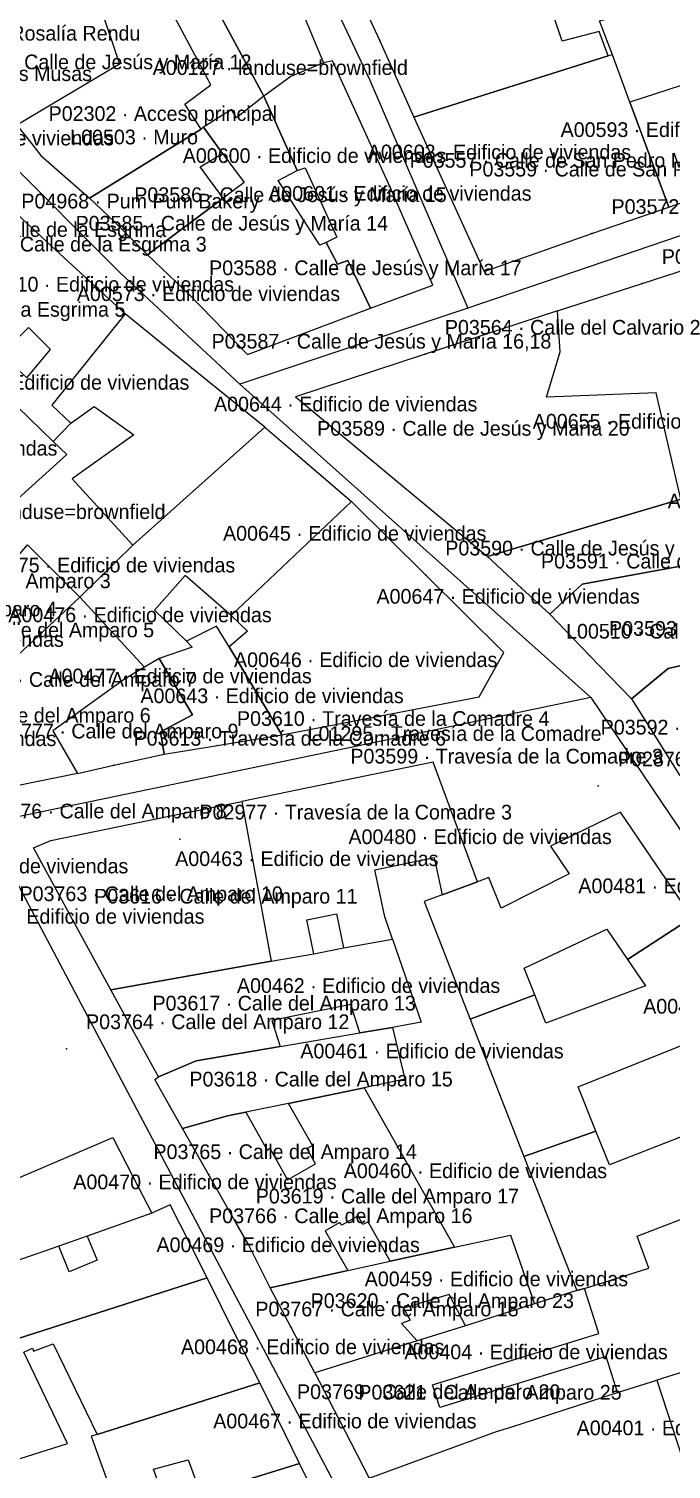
# Model space of a CAD drawing. Header units: metres. Extents: x 436207 to 441321, y 4465685 to 4475088.
# Drawn here: x 440277.1 to 440342.7, y 4473526.3 to 4473673.3 of the extents above; entities that cross this region are included whole.
import ezdxf

# ---------------------------------------------------------------- set-up
doc = ezdxf.new("R2010")
doc.units = ezdxf.units.M
for name, color, linetype, true_color in [('G_A_EDI', 7, 'CONTINUOUS', 0xa4a4a4), ('G_A_VER', 7, 'CONTINUOUS', 0x4d745d), ('G_L_BAR', 7, 'CONTINUOUS', 0x333333), ('G_L_INF', 7, 'CONTINUOUS', 0x777777), ('G_P_COM', 7, 'CONTINUOUS', 0xce3b37), ('G_P_UMB', 7, 'CONTINUOUS', 0x9e6a39), ('T_A_EDI', 7, 'CONTINUOUS', 0xa4a4a4), ('T_A_EQU', 7, 'CONTINUOUS', 0x8e5aa4), ('T_A_VER', 7, 'CONTINUOUS', 0x4d745d), ('T_L_BAR', 7, 'CONTINUOUS', 0x333333), ('T_L_INF', 7, 'CONTINUOUS', 0x777777), ('T_P_COM', 7, 'CONTINUOUS', 0xce3b37), ('T_P_PAT', 7, 'CONTINUOUS', 0xa63603), ('T_P_UMB', 7, 'CONTINUOUS', 0x9e6a39)]:
    doc.layers.add(name, color=color, linetype=linetype, true_color=true_color)

msp = doc.modelspace()

# ---------------------------------------------------------------- linework, layer by layer
at = {"layer": 'G_A_EDI'}
for points in [[(440288.36, 4473692.79), (440292.68, 4473694.14), (440296.03, 4473695.1), (440301.92, 4473682.49), (440307.21, 4473669.79), (440303.87, 4473668.39), (440301.1, 4473666.39), (440293.6, 4473680.33), (440289.61, 4473687.87)], [(440275.89, 4473663.44), (440270.61, 4473671.64), (440271.25, 4473672.04), (440279.67, 4473676.38), (440272.63, 4473688.93), (440279.39, 4473690.64), (440288.36, 4473692.79), (440289.61, 4473687.87), (440293.6, 4473680.33), (440301.1, 4473666.39), (440298.34, 4473664.18), (440297.82, 4473665.04), (440294.94, 4473663.22), (440294.73, 4473663.03), (440293.06, 4473665.56), (440295.71, 4473667.54), (440289.81, 4473678.61), (440285.48, 4473686.76), (440281.06, 4473685.41), (440284.43, 4473675.44), (440286.4, 4473669.66)], [(440316.43, 4473664.26), (440336.26, 4473670.49), (440335.35, 4473672.97), (440331.57, 4473672.01), (440328.08, 4473682.3), (440327.31, 4473684.89), (440322.69, 4473683.91), (440319.1, 4473683.07), (440315.62, 4473682.35), (440310.84, 4473681.31), (440308.85, 4473680.86), (440312.94, 4473672.03)], [(440351.65, 4473678.2), (440352.37, 4473675.71), (440353.99, 4473670.81), (440338.47, 4473665.79), (440336.68, 4473670.59), (440335.37, 4473674.08), (440340.94, 4473675.48), (440341.9, 4473675.74)], [(440316.43, 4473664.26), (440320.09, 4473656.19), (440323.59, 4473648.5), (440334.6, 4473652.37), (440342.44, 4473655.05), (440338.47, 4473665.79), (440336.68, 4473670.59), (440336.26, 4473670.49)], [(440342.44, 4473655.05), (440349.86, 4473657.71), (440357.45, 4473660.21), (440355.72, 4473665.51), (440353.99, 4473670.81), (440338.47, 4473665.79)], [(440311.99, 4473644.76), (440318.37, 4473647.1), (440313.99, 4473657.09), (440308.13, 4473669.98), (440307.21, 4473669.79), (440303.87, 4473668.39), (440301.1, 4473666.39), (440304.51, 4473658.79), (440305.33, 4473659.07), (440308.55, 4473651.99), (440307.46, 4473651.46), (440308.64, 4473649.23), (440309.67, 4473649.62)], [(440289.25, 4473650.21), (440293.53, 4473646.12), (440299.44, 4473640.03), (440311.99, 4473644.76), (440309.67, 4473649.62), (440308.64, 4473649.23), (440307.46, 4473651.46), (440306.83, 4473651.18), (440302.58, 4473657.78), (440304.51, 4473658.79), (440301.1, 4473666.39), (440298.34, 4473664.18), (440297.82, 4473665.04), (440294.94, 4473663.22), (440296.91, 4473660.54), (440299.1, 4473657.58), (440296.95, 4473655.97)], [(440294.73, 4473663.03), (440283.31, 4473655.97), (440285.89, 4473653.58), (440289.25, 4473650.21), (440296.95, 4473655.97), (440294.62, 4473659.16), (440296.91, 4473660.54), (440294.94, 4473663.22)], [(440267.22, 4473649.91), (440274.45, 4473655.73), (440279.9, 4473650.67), (440286.95, 4473644.17), (440279.48, 4473634.84), (440281.42, 4473633.02), (440279.62, 4473631.16), (440272.25, 4473638.27), (440274.26, 4473640.09), (440276.92, 4473637.63), (440279.33, 4473640.52), (440277.1, 4473642.79), (440275.73, 4473641.42)], [(440331.07, 4473644.47), (440339.73, 4473647.27), (440352.95, 4473651.57), (440355.84, 4473640.35), (440358.85, 4473628.68), (440345.66, 4473625.75), (440343.67, 4473625.25), (440341.16, 4473636.11), (440329.95, 4473635.67), (440331.36, 4473640.3)], [(440263.29, 4473646.74), (440269.44, 4473640.91), (440270.56, 4473639.86), (440272.25, 4473638.27), (440279.62, 4473631.16), (440281, 4473629.83), (440274.95, 4473624.36), (440265.81, 4473632.39), (440259.6, 4473626.34), (440257.97, 4473628.34), (440251.39, 4473636.48), (440257.22, 4473641.88), (440262.89, 4473647.12)], [(440301.21, 4473632.61), (440293.78, 4473638.63), (440286.95, 4473644.17), (440279.48, 4473634.84), (440281.42, 4473633.02), (440283.79, 4473634.72), (440287.84, 4473631.83), (440281.55, 4473627.34), (440287.75, 4473620.58)], [(440323.95, 4473619.4), (440343.67, 4473625.25), (440341.16, 4473636.11), (440329.95, 4473635.67), (440331.36, 4473640.3), (440331.07, 4473644.47), (440317.59, 4473640.05), (440304.34, 4473635.7)], [(440301.21, 4473632.61), (440304.56, 4473629.74), (440310.07, 4473625.03), (440297.79, 4473613.4), (440293.07, 4473617.47), (440289.97, 4473613.95), (440293.21, 4473610.76), (440293.81, 4473610.16), (440290.43, 4473609), (440288.94, 4473608.11), (440282.33, 4473615.25), (440287.75, 4473620.58)], [(440302.94, 4473601.21), (440323.08, 4473605.1), (440325.6, 4473609.61), (440317.63, 4473617.52), (440310.07, 4473625.03), (440297.79, 4473613.4), (440299.46, 4473611.8), (440297.56, 4473610.21)], [(440323.95, 4473619.4), (440327.4, 4473616.19), (440330.29, 4473613.52), (440333.59, 4473616.58), (440347.93, 4473619.21), (440345.66, 4473625.75), (440343.67, 4473625.25)], [(440264.77, 4473606.17), (440277.01, 4473620.61), (440282.33, 4473615.25), (440268.14, 4473602.04), (440266.44, 4473604.12)], [(440330.29, 4473613.52), (440334.35, 4473609.32), (440338.63, 4473604.89), (440342.39, 4473607.99), (440352.01, 4473610.19), (440351.32, 4473613.7), (440347.13, 4473612.77), (440346.76, 4473615.44), (440350.88, 4473615.99), (440350.03, 4473619.71), (440347.93, 4473619.21), (440333.59, 4473616.58)], [(440273.51, 4473595.54), (440270.77, 4473598.85), (440268.14, 4473602.04), (440282.33, 4473615.25), (440288.94, 4473608.11), (440286.88, 4473606.9), (440279.59, 4473601.64), (440282.1, 4473597.28)], [(440290.94, 4473599.23), (440296.37, 4473600.13), (440302.94, 4473601.21), (440297.56, 4473610.21), (440296.3, 4473612.32), (440293.21, 4473610.76), (440293.81, 4473610.16), (440290.43, 4473609), (440293.84, 4473603.26), (440290.56, 4473601.51)], [(440338.63, 4473604.89), (440341.09, 4473601), (440343.54, 4473597.1), (440355.87, 4473601.51), (440359.21, 4473602.71), (440356.34, 4473611.45), (440355.82, 4473611.33), (440352.01, 4473610.19), (440342.39, 4473607.99)], [(440282.1, 4473597.28), (440285.82, 4473598.11), (440290.94, 4473599.23), (440290.56, 4473601.51), (440293.84, 4473603.26), (440290.43, 4473609), (440288.94, 4473608.11), (440286.88, 4473606.9), (440279.59, 4473601.64)], [(440318.39, 4473598.42), (440307.95, 4473596.29), (440298.86, 4473594.43), (440301.85, 4473578.12), (440306.22, 4473578.88), (440305.51, 4473582.34), (440308.53, 4473582.95), (440309.24, 4473579.47), (440314.26, 4473580.35), (440313.46, 4473582.65), (440312.45, 4473587.45), (440318.51, 4473588.7), (440319.31, 4473584.9), (440322.93, 4473586.23)], [(440277.61, 4473589.67), (440279.36, 4473590.42), (440292.11, 4473593.04), (440298.86, 4473594.43), (440301.85, 4473578.12), (440285.5, 4473575.21), (440281.8, 4473582)], [(440344.82, 4473582.58), (440341.12, 4473588.01), (440337.51, 4473593.32), (440330.38, 4473589.86), (440332.28, 4473587.04), (440325.34, 4473583.54), (440324.08, 4473586.67), (440322.93, 4473586.23), (440319.31, 4473584.9), (440317.48, 4473584.21), (440322.17, 4473572.19), (440328.76, 4473574.7), (440327.69, 4473577.41), (440336.11, 4473581.4), (440338.22, 4473578.29)], [(440353.98, 4473569.27), (440349.29, 4473576.09), (440344.82, 4473582.58), (440338.22, 4473578.29), (440340.06, 4473575.62), (440329.9, 4473571.8), (440328.76, 4473574.7), (440322.17, 4473572.19), (440327.66, 4473558.2), (440334.99, 4473560.79), (440333.19, 4473565.3), (440344.3, 4473569.74), (440347.38, 4473565.14)], [(440285.5, 4473575.21), (440301.85, 4473578.12), (440306.22, 4473578.88), (440309.24, 4473579.47), (440314.26, 4473580.35), (440317.18, 4473571.89), (440314.24, 4473571.36), (440310.9, 4473570.81), (440309.99, 4473573.7), (440301.92, 4473572.06), (440302.77, 4473569.42), (440294.22, 4473567.96), (440290.35, 4473566.32), (440287.75, 4473571.09)], [(440290.35, 4473566.32), (440294.22, 4473567.96), (440302.77, 4473569.42), (440310.9, 4473570.81), (440314.24, 4473571.36), (440315.52, 4473566.08), (440311.34, 4473565.21), (440303.62, 4473563.6), (440299.26, 4473562.7), (440297.41, 4473562.35), (440292.82, 4473561.05), (440291.52, 4473563.34), (440289.98, 4473566.06)], [(440364.19, 4473554.33), (440358.73, 4473562.33), (440356.63, 4473565.4), (440353.98, 4473569.27), (440347.38, 4473565.14), (440349.28, 4473562.37), (440336.38, 4473557.34), (440334.99, 4473560.79), (440327.66, 4473558.2), (440333.05, 4473544.5), (440333.84, 4473544.72), (440340.39, 4473546.78), (440339.22, 4473550.05), (440353.93, 4473555.75), (440356.6, 4473551.86)], [(440292.82, 4473561.05), (440297.41, 4473562.35), (440299.26, 4473562.7), (440301.47, 4473558.85), (440301.72, 4473559.04), (440303.52, 4473555.82), (440306.4, 4473557.44), (440305.49, 4473559), (440306.07, 4473559.31), (440303.62, 4473563.6), (440311.34, 4473565.21), (440320.57, 4473548.94), (440314.02, 4473547.51), (440311.76, 4473551.54), (440311.23, 4473551.25), (440310.73, 4473552.14), (440309.06, 4473551.18), (440308.86, 4473551.47), (440307.39, 4473550.61), (440309.67, 4473546.55), (440301.76, 4473544.8), (440299.51, 4473549.27), (440298.29, 4473551.4)], [(440269.7, 4473553.3), (440285.69, 4473560.14), (440287.85, 4473555.93), (440289.67, 4473552.4), (440283.07, 4473550.07), (440280.18, 4473549.05), (440272.74, 4473546.45)], [(440291.55, 4473553.27), (440289.67, 4473552.4), (440283.07, 4473550.07), (440284.09, 4473547.6), (440281.24, 4473546.41), (440280.18, 4473549.05), (440272.74, 4473546.45), (440275.85, 4473539.56), (440295.34, 4473545.82), (440293.53, 4473549.39)], [(440301.76, 4473544.8), (440309.67, 4473546.55), (440314.02, 4473547.51), (440320.57, 4473548.94), (440326.29, 4473550.16), (440328.75, 4473543.16), (440321.68, 4473540.91), (440320.03, 4473544.1), (440315.36, 4473542.73), (440316.05, 4473541.49), (440315.17, 4473541.16), (440316.77, 4473539.39), (440306.31, 4473536.11), (440303.89, 4473540.73)], [(440295.34, 4473545.82), (440275.85, 4473539.56), (440267.74, 4473536.94), (440269.76, 4473532.67), (440272.78, 4473526.29), (440281.07, 4473528.91), (440276.61, 4473538.24), (440277.52, 4473538.62), (440277.6, 4473538.31), (440279.61, 4473539.09), (440284.11, 4473529.83), (440300.69, 4473535.09), (440298.25, 4473539.88)], [(440306.31, 4473536.11), (440308.76, 4473531.38), (440311.87, 4473525.37), (440324.87, 4473530.14), (440326.32, 4473530.57), (440337.21, 4473534.1), (440336.04, 4473537.79), (440319.09, 4473532.57), (440318.31, 4473534.88), (440335.29, 4473540.13), (440333.84, 4473544.72), (440333.05, 4473544.5), (440328.75, 4473543.16), (440321.68, 4473540.91), (440316.77, 4473539.39)], [(440372.99, 4473532.97), (440370.78, 4473538.26), (440368.42, 4473543.91), (440341.22, 4473535.37), (440344.9, 4473524.12), (440346, 4473524.45), (440348.11, 4473525.1), (440347.07, 4473528.17), (440357.95, 4473531.86), (440357, 4473535.12), (440359.7, 4473535.98), (440360.62, 4473532.89), (440358.79, 4473532.32), (440359.95, 4473528.81), (440363.62, 4473529.98), (440363.23, 4473531.27), (440365.52, 4473531.95), (440365.96, 4473530.73)], [(440300.69, 4473535.09), (440284.11, 4473529.83), (440283.48, 4473529.66), (440286.57, 4473521.15), (440291.19, 4473522.59), (440289.85, 4473526.3), (440293.38, 4473527.25), (440294.67, 4473523.72), (440294.8, 4473523.74), (440298.4, 4473524.89), (440304.75, 4473526.88), (440302.5, 4473531.44)], [(440339.5, 4473522.49), (440316.83, 4473515.81), (440315.38, 4473518.6), (440314.44, 4473520.42), (440311.87, 4473525.37), (440324.87, 4473530.14), (440326.32, 4473530.57), (440337.21, 4473534.1), (440341.22, 4473535.37), (440344.9, 4473524.12)], [(440304.75, 4473526.88), (440298.4, 4473524.89), (440299.53, 4473521.77), (440295.96, 4473520.44), (440294.8, 4473523.74), (440294.67, 4473523.72), (440291.19, 4473522.59), (440286.57, 4473521.15), (440287.63, 4473518.25), (440288.1, 4473518.41), (440291.75, 4473508.22), (440299.45, 4473510.72), (440298.29, 4473514.08), (440301.87, 4473515.35), (440303.06, 4473512.07), (440310.73, 4473514.84), (440307.21, 4473521.94)]]:
    msp.add_lwpolyline(points, close=True, dxfattribs=at)
at = {"layer": 'G_A_VER'}
msp.add_lwpolyline([(440286.4, 4473669.66), (440275.89, 4473663.44), (440277.15, 4473661.86), (440278.36, 4473660.34), (440283.31, 4473655.97), (440294.73, 4473663.03), (440293.06, 4473665.56), (440295.71, 4473667.54), (440289.81, 4473678.61), (440284.43, 4473675.44)], close=True, dxfattribs=at)
at = {"layer": 'G_L_BAR'}
msp.add_lwpolyline([(440275.89, 4473663.44), (440277.15, 4473661.86), (440278.36, 4473660.34), (440283.31, 4473655.97)], dxfattribs=at)
at = {"layer": 'G_L_INF'}
for points in [[(440297.77, 4473697.99), (440311.92, 4473668.03), (440321.92, 4473644.77)], [(440255.92, 4473687.92), (440274.6, 4473660.22), (440286.5, 4473648.32), (440298.66, 4473636.99), (440334.47, 4473605.01), (440367.38, 4473556.32), (440379.81, 4473529.39), (440387.75, 4473528.58), (440393.51, 4473531.28)], [(440466.58, 4473669.33), (440418.79, 4473667.92), (440408.8, 4473666.87), (440399.47, 4473665.63), (440393.25, 4473664.79), (440360.57, 4473657.93), (440321.92, 4473644.77), (440298.66, 4473636.99)], [(440525.03, 4473188.02), (440519.32, 4473196.66), (440490.4, 4473240.34), (440475.28, 4473263.09), (440456.16, 4473292.58), (440419.89, 4473346.61), (440387.52, 4473394.94), (440340.84, 4473464.24), (440318.77, 4473504.83), (440313.37, 4473515.34), (440272.72, 4473592.18), (440239.36, 4473630.21)], [(440334.47, 4473605.01), (440272.72, 4473592.18)]]:
    msp.add_lwpolyline(points, dxfattribs=at)
at = {"layer": 'G_P_COM'}
for p in [(440335.25, 4473596), (440292.55, 4473590.58)]:
    msp.add_point(p, dxfattribs=at)
at = {"layer": 'G_P_UMB'}
for p in [(440312.94, 4473672.03), (440277.15, 4473661.86), (440313.99, 4473657.09), (440320.09, 4473656.19), (440285.89, 4473653.58), (440334.6, 4473652.37), (440279.9, 4473650.67), (440339.73, 4473647.27), (440293.53, 4473646.12), (440317.59, 4473640.05), (440293.78, 4473638.63), (440304.56, 4473629.74), (440317.63, 4473617.52), (440327.4, 4473616.19), (440334.35, 4473609.32), (440296.37, 4473600.13), (440341.09, 4473601), (440333.49, 4473599.25), (440285.82, 4473598.11), (440307.95, 4473596.29), (440341.12, 4473588.01), (440281.8, 4473582), (440287.75, 4473571.09), (440280.97, 4473569.19), (440291.52, 4473563.34), (440287.85, 4473555.93), (440298.29, 4473551.4), (440293.53, 4473549.39), (440298.25, 4473539.88), (440303.89, 4473540.73), (440302.5, 4473531.44), (440308.76, 4473531.38)]:
    msp.add_point(p, dxfattribs=at)

# ---------------------------------------------------------------- texts
at = {"layer": 'T_A_EDI'}
for s, p in [('A00363 · Edificio de viviendas', (440258.94, 4473661.36)), ('A00593 · Edificio de viviendas', (440331.4, 4473662.22)), ('A00602 · Edificio de viviendas', (440311.72, 4473659.94)), ('A00600 · Edificio de viviendas', (440292.84, 4473659.57)), ('A00601 · Edificio de viviendas', (440301.56, 4473655.72)), ('A00410 · Edificio de viviendas', (440271.2, 4473646.45)), ('A00573 · Edificio de viviendas', (440282.03, 4473645.48)), ('A00412 · Edificio de viviendas', (440266.64, 4473636.43)), ('A00644 · Edificio de viviendas', (440296.03, 4473634.22)), ('A00655 · Edificio de viviendas', (440328.56, 4473632.46)), ('A00411 · Edificio de viviendas', (440253.17, 4473629.71)), ('A00657 · Edificio de viviendas', (440342.33, 4473624.33)), ('A00645 · Edificio de viviendas', (440296.95, 4473621.03)), ('A00475 · Edificio de viviendas', (440271.32, 4473617.79)), ('A00647 · Edificio de viviendas', (440312.61, 4473614.6)), ('A00476 · Edificio de viviendas', (440275.04, 4473612.71)), ('A00878 · Edificio de viviendas', (440253.83, 4473610.2)), ('A00646 · Edificio de viviendas', (440298.07, 4473608.13)), ('A00477 · Edificio de viviendas', (440279.13, 4473606.47)), ('A00643 · Edificio de viviendas', (440288.52, 4473604.45)), ('A00473 · Edificio de viviendas', (440253.07, 4473600.07)), ('A00480 · Edificio de viviendas', (440309.75, 4473590.07)), ('A00463 · Edificio de viviendas', (440292.07, 4473587.83)), ('A00472 · Edificio de viviendas', (440260.41, 4473587.08)), ('A00481 · Edificio de viviendas', (440333.21, 4473585.06)), ('A00471 · Edificio de viviendas', (440268.18, 4473581.94)), ('A00462 · Edificio de viviendas', (440298.37, 4473574.88)), ('A00482 · Edificio de viviendas', (440339.83, 4473572.77)), ('A00461 · Edificio de viviendas', (440304.84, 4473568.2)), ('A00460 · Edificio de viviendas', (440309.27, 4473555.98)), ('A00470 · Edificio de viviendas', (440281.67, 4473554.85)), ('A00469 · Edificio de viviendas', (440290.16, 4473548.43)), ('A00459 · Edificio de viviendas', (440311.41, 4473544.95)), ('A00468 · Edificio de viviendas', (440292.66, 4473538.02)), ('A00404 · Edificio de viviendas', (440315.46, 4473537.5)), ('A00467 · Edificio de viviendas', (440295.95, 4473530.45)), ('A00401 · Edificio de viviendas', (440333.04, 4473529.75))]:
    msp.add_text(s, height=1.5, dxfattribs=at).set_placement(p)
at = {"layer": 'T_A_EQU'}
msp.add_text('A00364 · Escuela Infantil Privada Rosalía Rendu', height=1.5, dxfattribs=at).set_placement((440245.03, 4473672.06))
at = {"layer": 'T_A_VER'}
for s, p in [('A00127 · landuse=brownfield', (440289.77, 4473668.55)), ('A00474 · landuse=brownfield', (440265.04, 4473623.24))]:
    msp.add_text(s, height=1.5, dxfattribs=at).set_placement(p)
at = {"layer": 'T_L_BAR'}
msp.add_text('L00503 · Muro', height=1.5, dxfattribs=at).set_placement((440281.35, 4473661.47))
at = {"layer": 'T_L_INF'}
for s, p in [('L00427 · Calle de la Esgrima', (440265.28, 4473652.03)), ('L00510 · Calle de Jesús y María', (440331.96, 4473611.04)), ('L01295 · Travesía de la Comadre', (440305.59, 4473600.6))]:
    msp.add_text(s, height=1.5, dxfattribs=at).set_placement(p)
at = {"layer": 'T_P_COM'}
for s, p in [('P04968 · Pum Pum Bakery', (440276.37, 4473654.93)), ('P02876 · LaMalatesta', (440337.25, 4473598)), ('P02977 · Travesía de la Comadre 3', (440294.55, 4473592.58))]:
    msp.add_text(s, height=1.5, dxfattribs=at).set_placement(p)
at = {"layer": 'T_P_PAT'}
msp.add_text('P02521 · Las Musas', height=1.5, dxfattribs=at).set_placement((440265.18, 4473667.93))
at = {"layer": 'T_P_UMB'}
for s, p in [('P03584 · Calle de Jesús y María 12', (440267.96, 4473669.13)), ('P02302 · Acceso principal', (440279.15, 4473663.86)), ('P03557 · Calle de San Pedro Mártir 10', (440315.99, 4473659.09)), ('P03559 · Calle de San Pedro Mártir 11', (440322.09, 4473658.19)), ('P03586 · Calle de Jesús y María 15', (440287.89, 4473655.58)), ('P03572 · Calle del Calvario 5', (440336.6, 4473654.37)), ('P03585 · Calle de Jesús y María 14', (440281.9, 4473652.67)), ('P03791 · Calle de la Esgrima 3', (440267.52, 4473650.54)), ('P03588 · Calle de Jesús y María 17', (440295.53, 4473648.12)), ('P03569 · Calle del Calvario 4', (440341.73, 4473649.27)), ('P03794 · Calle de la Esgrima 5', (440259.22, 4473643.88)), ('P03564 · Calle del Calvario 2', (440319.59, 4473642.05)), ('P03587 · Calle de Jesús y María 16,18', (440295.78, 4473640.63)), ('P03589 · Calle de Jesús y María 20', (440306.56, 4473631.74)), ('P03590 · Calle de Jesús y María 22', (440319.63, 4473619.52)), ('P03591 · Calle de Jesús y María 23', (440329.4, 4473618.19)), ('P03771 · Calle del Amparo 3', (440259.73, 4473616.18)), ('P03772 · Calle del Amparo 4', (440254.23, 4473613.31)), ('P03593 · Calle de Jesús y María 25', (440336.35, 4473611.32)), ('P03773 · Calle del Amparo 5', (440264.16, 4473611.17)), ('P03775 · Calle del Amparo 7', (440268.44, 4473606.12)), ('P03774 · Calle del Amparo 6', (440263.81, 4473602.46)), ('P03610 · Travesía de la Comadre 4', (440298.37, 4473602.13)), ('P03592 · Calle de Jesús y María 24', (440335.49, 4473601.25)), ('P03777 · Calle del Amparo 9', (440272.77, 4473600.85)), ('P03613 · Travesía de la Comadre 6', (440287.82, 4473600.11)), ('P03599 · Travesía de la Comadre 3', (440309.95, 4473598.29)), ('P03776 · Calle del Amparo 8', (440271.57, 4473592.69)), ('P03763 · Calle del Amparo 10', (440276.18, 4473584.25)), ('P03616 · Calle del Amparo 11', (440283.8, 4473584)), ('P03617 · Calle del Amparo 13', (440289.75, 4473573.09)), ('P03764 · Calle del Amparo 12', (440282.97, 4473571.19)), ('P03618 · Calle del Amparo 15', (440293.52, 4473565.34)), ('P03765 · Calle del Amparo 14', (440289.85, 4473557.93)), ('P03619 · Calle del Amparo 17', (440300.29, 4473553.4)), ('P03766 · Calle del Amparo 16', (440295.53, 4473551.39)), ('P03620 · Calle del Amparo 23', (440305.89, 4473542.73)), ('P03767 · Calle del Amparo 18', (440300.25, 4473541.88)), ('P03769 · Calle del Amparo 20', (440304.5, 4473533.44)), ('P03621 · Calle del Amparo 25', (440310.76, 4473533.38))]:
    msp.add_text(s, height=1.5, dxfattribs=at).set_placement(p)

doc.saveas('drawing.dxf')
